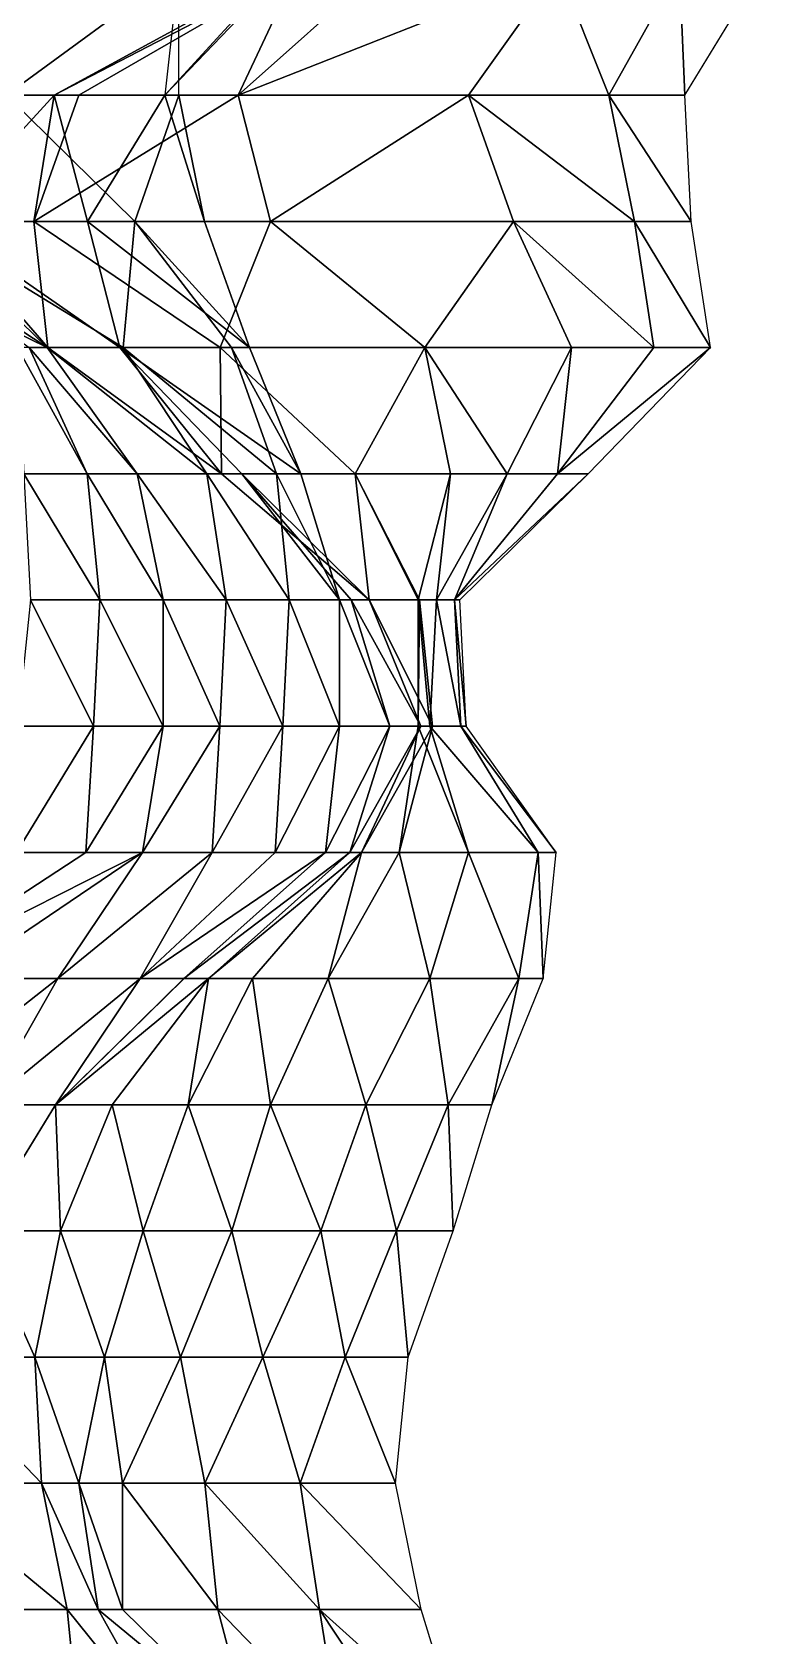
# Model space of a CAD drawing. Header units: metres. Extents: x -137 to 231, y -240 to 234.
# Drawn here: x 195.2 to 229.9, y -67.3 to 9 of the extents above; entities that cross this region are included whole.
import ezdxf

# ---------------------------------------------------------------- set-up
doc = ezdxf.new("R2010")
doc.units = ezdxf.units.M

msp = doc.modelspace()

# ---------------------------------------------------------------- linework, layer by layer
for points in [[(193.96513, 6, -606.2379), (202.16127, 12, -608.4341), (189.68596, 12, -608.7085), (189.68607, 12.0001, -608.7084)], [(193.96513, 6, -606.2379), (202.16127, 6, -608.4341), (202.16127, 12, -608.4341), (202.16138, 12.0001, -608.43396)], [(201.49342, 6, -615.7479), (196.2407, 6, -625.70874), (207.24431, 12, -619.35583), (207.24442, 12.0001, -619.3557)], [(196.2407, 6, -625.70874), (197.40675, 6, -631.9637), (207.79906, 12, -625.9637), (207.79916, 12.0001, -625.96356)], [(196.2407, 6, -625.70874), (207.79906, 12, -625.9637), (207.24431, 12, -619.35583), (207.24442, 12.0001, -619.3557)], [(207.79906, 12, -625.9637), (197.40675, 6, -631.9637), (204.9916, 6, -634.5128), (204.9917, 6.0001, -634.5127)], [(201.49342, 6, -615.7479), (207.24431, 12, -619.35583), (206.99522, 12, -612.5714), (206.99533, 12.0001, -612.5713)], [(206.99522, 12, -612.5714), (202.16127, 12, -608.4341), (201.49342, 6, -615.7479), (201.49353, 6.0001, -615.7478)], [(207.79906, 12, -625.9637), (204.9916, 6, -634.5128), (211.71602, 12, -630.6305), (211.71613, 12.0001, -630.6304)], [(204.9916, 6, -634.5128), (215.93867, 6, -635.1207), (220.21785, 12, -632.65015), (220.21796, 12.0001, -632.65)], [(204.9916, 6, -634.5128), (220.21785, 12, -632.65015), (211.71602, 12, -630.6305), (211.71613, 12.0001, -630.6304)], [(220.21785, 12, -632.65015), (215.93867, 6, -635.1207), (222.60652, 6, -638.1992), (222.60663, 6.0001, -638.1991)], [(220.21785, 12, -632.65015), (222.60652, 6, -638.1992), (225.96873, 12, -636.25806), (225.96884, 12.0001, -636.25793)], [(225.96873, 12, -636.25806), (222.60652, 6, -638.1992), (226.21785, 6, -643.0424), (226.21796, 6.0001, -643.0423)], [(225.96873, 12, -636.25806), (226.21785, 6, -643.0424), (229.8857, 12, -640.9248), (229.8858, 12.0001, -640.9247)], [(189.74251, 0, -601.7477), (200.07826, 0, -602.7085), (193.96513, 6, -606.2379), (193.96524, 6.0001, -606.2378)], [(197.82555, 0, -617.86554), (190.73888, 0, -628.88525), (196.2407, 6, -625.70874), (196.24081, 6.0001, -625.7086)], [(196.2407, 6, -625.70874), (190.73888, 0, -628.88525), (195.26717, 0, -633.199), (195.26727, 0.0001, -633.19885)], [(202.16127, 6, -608.4341), (193.96513, 6, -606.2379), (200.07826, 0, -602.7085), (200.07837, 0.0001, -602.7084)], [(196.2407, 6, -625.70874), (195.26717, 0, -633.199), (197.40675, 6, -631.9637), (197.40686, 6.0001, -631.96356)], [(195.26717, 0, -633.199), (206.51988, 0, -633.6305), (204.9916, 6, -634.5128), (204.9917, 6.0001, -634.5127)], [(195.26717, 0, -633.199), (204.9916, 6, -634.5128), (197.40675, 6, -631.9637), (197.40686, 6.0001, -631.96356)], [(197.82555, 0, -617.86554), (196.2407, 6, -625.70874), (201.49342, 6, -615.7479), (201.49353, 6.0001, -615.7478)], [(203.3839, 0, -607.7282), (197.82555, 0, -617.86554), (201.49342, 6, -615.7479), (201.49353, 6.0001, -615.7478)], [(202.16127, 6, -608.4341), (200.07826, 0, -602.7085), (203.3839, 0, -607.7282), (203.384, 0.0001, -607.7281)], [(203.3839, 0, -607.7282), (201.49342, 6, -615.7479), (202.16127, 6, -608.4341), (202.16138, 6.0001, -608.43396)], [(206.51988, 0, -633.6305), (215.93867, 6, -635.1207), (204.9916, 6, -634.5128), (204.9917, 6.0001, -634.5127)], [(206.51988, 0, -633.6305), (218.07826, 0, -633.88544), (215.93867, 6, -635.1207), (215.93878, 6.0001, -635.1206)], [(215.93867, 6, -635.1207), (223.82915, 0, -637.4934), (222.60652, 6, -638.1992), (222.60663, 6.0001, -638.1991)], [(215.93867, 6, -635.1207), (218.07826, 0, -633.88544), (223.82915, 0, -637.4934), (223.82925, 0.0001, -637.4933)], [(222.60652, 6, -638.1992), (226.52351, 0, -642.86597), (226.21785, 6, -643.0424), (226.21796, 6.0001, -643.0423)], [(222.60652, 6, -638.1992), (223.82915, 0, -637.4934), (226.52351, 0, -642.86597), (226.52362, 0.0001, -642.86584)], [(195.91219, -6, -591.2574), (183.68596, 0, -598.31616), (186.79906, 0, -589.59064), (186.79916, 0.0001, -589.5905)], [(189.74251, 0, -601.7477), (183.68596, 0, -598.31616), (195.91219, -6, -591.2574), (195.9123, -5.9999, -591.25726)], [(195.91219, -6, -591.2574), (186.79906, 0, -589.59064), (195.05177, -6, -584.8259), (195.05188, -5.9999, -584.8258)], [(189.74251, 0, -601.7477), (195.91219, -6, -591.2574), (199.52351, -6, -596.1006), (199.52362, -5.9999, -596.10046)], [(200.07826, 0, -602.7085), (189.74251, 0, -601.7477), (199.52351, -6, -596.1006), (199.52362, -5.9999, -596.10046)], [(199.3538, -6, -616.98315), (195.93504, -6, -625.88525), (190.73888, 0, -628.88525), (190.73898, 0.0001, -628.88513)], [(199.3538, -6, -616.98315), (190.73888, 0, -628.88525), (197.82555, 0, -617.86554), (197.82565, 0.0001, -617.8654)], [(195.26717, 0, -633.199), (190.73888, 0, -628.88525), (195.93504, -6, -625.88525), (195.93515, -5.9999, -625.88513)], [(195.26717, 0, -633.199), (195.93504, -6, -625.88525), (204.13118, -6, -628.0813), (204.13129, -5.9999, -628.0812)], [(206.51988, 0, -633.6305), (195.26717, 0, -633.199), (204.13118, -6, -628.0813), (204.13129, -5.9999, -628.0812)], [(205.52351, -6, -606.4929), (199.3538, -6, -616.98315), (197.82555, 0, -617.86554), (197.82565, 0.0001, -617.8654)], [(205.52351, -6, -606.4929), (197.82555, 0, -617.86554), (203.3839, 0, -607.7282), (203.384, 0.0001, -607.7281)], [(200.07826, 0, -602.7085), (199.52351, -6, -596.1006), (204.6631, -6, -600.06146), (204.66321, -5.9999, -600.06134)], [(200.07826, 0, -602.7085), (205.52351, -6, -606.4929), (203.3839, 0, -607.7282), (203.384, 0.0001, -607.7281)], [(200.07826, 0, -602.7085), (204.6631, -6, -600.06146), (205.52351, -6, -606.4929), (205.52362, -5.9999, -606.4928)], [(206.51988, 0, -633.6305), (204.13118, -6, -628.0813), (213.8556, -6, -629.39514), (213.85571, -5.9999, -629.395)], [(213.8556, -6, -629.39514), (218.07826, 0, -633.88544), (206.51988, 0, -633.6305), (206.51999, 0.0001, -633.6304)], [(213.8556, -6, -629.39514), (220.82915, -6, -632.29724), (218.07826, 0, -633.88544), (218.07837, 0.0001, -633.8853)], [(218.07826, 0, -633.88544), (224.74611, -6, -636.964), (223.82915, 0, -637.4934), (223.82925, 0.0001, -637.4933)], [(218.07826, 0, -633.88544), (220.82915, -6, -632.29724), (224.74611, -6, -636.964), (224.74622, -5.9999, -636.96387)], [(223.82915, 0, -637.4934), (227.44048, -6, -642.33655), (226.52351, 0, -642.86597), (226.52362, 0.0001, -642.86584)], [(223.82915, 0, -637.4934), (224.74611, -6, -636.964), (227.44048, -6, -642.33655), (227.44058, -5.9999, -642.3364)], [(194.49702, -6, -578.218), (197.80269, -12, -583.2377), (195.05177, -6, -584.8259), (195.05188, -5.9999, -584.8258)], [(194.49702, -6, -578.218), (194.80269, -12, -578.0415), (197.80269, -12, -583.2377), (197.8028, -11.9999, -583.23755)], [(195.05177, -6, -584.8259), (200.19136, -12, -588.78674), (195.91219, -6, -591.2574), (195.9123, -5.9999, -591.25726)], [(195.05177, -6, -584.8259), (197.80269, -12, -583.2377), (200.19136, -12, -588.78674), (200.19147, -11.9999, -588.7866)], [(195.91219, -6, -591.2574), (203.49702, -12, -593.8065), (199.52351, -6, -596.1006), (199.52362, -5.9999, -596.10046)], [(195.91219, -6, -591.2574), (200.19136, -12, -588.78674), (203.49702, -12, -593.8065), (203.49713, -11.9999, -593.8064)], [(204.18776, -12, -621.12054), (195.93504, -6, -625.88525), (199.3538, -6, -616.98315), (199.35391, -5.9999, -616.98303)], [(204.13118, -6, -628.0813), (195.93504, -6, -625.88525), (204.18776, -12, -621.12054), (204.18787, -11.9999, -621.1204)], [(207.96873, -12, -605.0812), (205.16127, -12, -613.63025), (199.3538, -6, -616.98315), (199.35391, -5.9999, -616.98303)], [(207.96873, -12, -605.0812), (199.3538, -6, -616.98315), (205.52351, -6, -606.4929), (205.52362, -5.9999, -606.4928)], [(204.18776, -12, -621.12054), (199.3538, -6, -616.98315), (205.16127, -12, -613.63025), (205.16138, -11.9999, -613.6301)], [(199.52351, -6, -596.1006), (206.80269, -12, -598.8262), (204.6631, -6, -600.06146), (204.66321, -5.9999, -600.06134)], [(199.52351, -6, -596.1006), (203.49702, -12, -593.8065), (206.80269, -12, -598.8262), (206.8028, -11.9999, -598.82605)], [(210.54997, -12, -624.3755), (213.8556, -6, -629.39514), (204.13118, -6, -628.0813), (204.13129, -5.9999, -628.0812)], [(204.13118, -6, -628.0813), (204.18776, -12, -621.12054), (210.54997, -12, -624.3755), (210.55008, -11.9999, -624.37537)], [(204.6631, -6, -600.06146), (207.96873, -12, -605.0812), (205.52351, -6, -606.4929), (205.52362, -5.9999, -606.4928)], [(204.6631, -6, -600.06146), (206.80269, -12, -598.8262), (207.96873, -12, -605.0812), (207.96884, -11.9999, -605.08105)], [(210.54997, -12, -624.3755), (215.07826, -12, -628.6893), (213.8556, -6, -629.39514), (213.85571, -5.9999, -629.395)], [(213.8556, -6, -629.39514), (217.7726, -12, -634.0619), (220.82915, -6, -632.29724), (220.82925, -5.9999, -632.2971)], [(213.8556, -6, -629.39514), (215.07826, -12, -628.6893), (217.7726, -12, -634.0619), (217.7727, -11.9999, -634.06177)], [(220.82915, -6, -632.29724), (217.7726, -12, -634.0619), (220.16127, -12, -639.611), (220.16138, -11.9999, -639.6109)], [(220.82915, -6, -632.29724), (220.16127, -12, -639.611), (224.74611, -6, -636.964), (224.74622, -5.9999, -636.96387)], [(220.16127, -12, -639.611), (221.63301, -12, -645.68945), (227.44048, -6, -642.33655), (227.44058, -5.9999, -642.3364)], [(220.16127, -12, -639.611), (227.44048, -6, -642.33655), (224.74611, -6, -636.964), (224.74622, -5.9999, -636.96387)], [(194.80269, -12, -578.0415), (198.41399, -18, -582.88477), (197.80269, -12, -583.2377), (197.8028, -11.9999, -583.23755)], [(194.80269, -12, -578.0415), (195.10835, -18, -577.8651), (198.41399, -18, -582.88477), (198.4141, -17.9999, -582.88464)], [(197.80269, -12, -583.2377), (201.41399, -18, -588.08093), (200.19136, -12, -588.78674), (200.19147, -11.9999, -588.7866)], [(197.80269, -12, -583.2377), (198.41399, -18, -582.88477), (201.41399, -18, -588.08093), (201.4141, -17.9999, -588.0808)], [(200.19136, -12, -588.78674), (204.41399, -18, -593.2771), (203.49702, -12, -593.8065), (203.49713, -11.9999, -593.8064)], [(200.19136, -12, -588.78674), (201.41399, -18, -588.08093), (204.41399, -18, -593.2771), (204.4141, -17.9999, -593.277)], [(203.49702, -12, -593.8065), (207.41399, -18, -598.47327), (206.80269, -12, -598.8262), (206.8028, -11.9999, -598.82605)], [(203.49702, -12, -593.8065), (204.41399, -18, -593.2771), (207.41399, -18, -598.47327), (207.4141, -17.9999, -598.47314)], [(211.21785, -18, -617.0617), (204.18776, -12, -621.12054), (205.16127, -12, -613.63025), (205.16138, -11.9999, -613.6301)], [(210.54997, -12, -624.3755), (204.18776, -12, -621.12054), (211.21785, -18, -617.0617), (211.21796, -17.9999, -617.0616)], [(209.80269, -18, -604.02234), (210.35744, -18, -610.63025), (205.16127, -12, -613.63025), (205.16138, -11.9999, -613.6301)], [(209.80269, -18, -604.02234), (205.16127, -12, -613.63025), (207.96873, -12, -605.0812), (207.96884, -11.9999, -605.08105)], [(211.21785, -18, -617.0617), (205.16127, -12, -613.63025), (210.35744, -18, -610.63025), (210.35754, -17.9999, -610.6301)], [(206.80269, -12, -598.8262), (209.80269, -18, -604.02234), (207.96873, -12, -605.0812), (207.96884, -11.9999, -605.08105)], [(206.80269, -12, -598.8262), (207.41399, -18, -598.47327), (209.80269, -18, -604.02234), (209.8028, -17.9999, -604.0222)], [(210.54997, -12, -624.3755), (213.54997, -18, -629.57166), (215.07826, -12, -628.6893), (215.07837, -11.9999, -628.68915)], [(210.54997, -12, -624.3755), (211.21785, -18, -617.0617), (213.60652, -18, -622.6107), (213.60663, -17.9999, -622.6106)], [(210.54997, -12, -624.3755), (213.60652, -18, -622.6107), (213.54997, -18, -629.57166), (213.55008, -17.9999, -629.57153)], [(215.07826, -12, -628.6893), (213.54997, -18, -629.57166), (214.41039, -18, -636.00305), (214.41049, -17.9999, -636.0029)], [(215.07826, -12, -628.6893), (214.41039, -18, -636.00305), (217.7726, -12, -634.0619), (217.7727, -11.9999, -634.06177)], [(217.7726, -12, -634.0619), (214.41039, -18, -636.00305), (215.27077, -18, -642.4346), (215.27087, -17.9999, -642.43445)], [(217.7726, -12, -634.0619), (215.27077, -18, -642.4346), (220.16127, -12, -639.611), (220.16138, -11.9999, -639.6109)], [(215.27077, -18, -642.4346), (215.51988, -18, -649.2189), (221.63301, -12, -645.68945), (221.63312, -11.9999, -645.68933)], [(215.27077, -18, -642.4346), (221.63301, -12, -645.68945), (220.16127, -12, -639.611), (220.16138, -11.9999, -639.6109)], [(195.10835, -18, -577.8651), (194.49702, -24, -578.218), (198.10835, -24, -583.0613), (198.10846, -23.9999, -583.06116)], [(195.10835, -18, -577.8651), (198.10835, -24, -583.0613), (198.41399, -18, -582.88477), (198.4141, -17.9999, -582.88464)], [(198.41399, -18, -582.88477), (198.10835, -24, -583.0613), (201.41399, -24, -588.08093), (201.4141, -23.9999, -588.0808)], [(198.41399, -18, -582.88477), (201.41399, -24, -588.08093), (201.41399, -18, -588.08093), (201.4141, -17.9999, -588.0808)], [(201.41399, -18, -588.08093), (204.10835, -24, -593.45355), (204.41399, -18, -593.2771), (204.4141, -17.9999, -593.277)], [(201.41399, -18, -588.08093), (201.41399, -24, -588.08093), (204.10835, -24, -593.45355), (204.10846, -23.9999, -593.4534)], [(204.41399, -18, -593.2771), (204.10835, -24, -593.45355), (207.10835, -24, -598.6497), (207.10846, -23.9999, -598.6496)], [(204.41399, -18, -593.2771), (207.10835, -24, -598.6497), (207.41399, -18, -598.47327), (207.4141, -17.9999, -598.47314)], [(207.41399, -18, -598.47327), (207.10835, -24, -598.6497), (209.80269, -24, -604.02234), (209.8028, -23.9999, -604.0222)], [(207.41399, -18, -598.47327), (209.80269, -24, -604.02234), (209.80269, -18, -604.02234), (209.8028, -17.9999, -604.0222)], [(209.80269, -18, -604.02234), (212.19136, -24, -609.5714), (210.35744, -18, -610.63025), (210.35754, -17.9999, -610.6301)], [(209.80269, -18, -604.02234), (209.80269, -24, -604.02234), (212.19136, -24, -609.5714), (212.19147, -23.9999, -609.5713)], [(210.35744, -18, -610.63025), (213.6631, -24, -615.6499), (211.21785, -18, -617.0617), (211.21796, -17.9999, -617.0616)], [(210.35744, -18, -610.63025), (212.19136, -24, -609.5714), (213.6631, -24, -615.6499), (213.66321, -23.9999, -615.6498)], [(211.21785, -18, -617.0617), (214.21785, -24, -622.2578), (213.60652, -18, -622.6107), (213.60663, -17.9999, -622.6106)], [(211.21785, -18, -617.0617), (213.6631, -24, -615.6499), (214.21785, -24, -622.2578), (214.21796, -23.9999, -622.2577)], [(213.60652, -18, -622.6107), (213.54997, -24, -629.57166), (213.54997, -18, -629.57166), (213.55008, -17.9999, -629.57153)], [(213.54997, -18, -629.57166), (214.10472, -24, -636.17957), (214.41039, -18, -636.00305), (214.41049, -17.9999, -636.0029)], [(213.60652, -18, -622.6107), (214.21785, -24, -622.2578), (213.54997, -24, -629.57166), (213.55008, -23.9999, -629.57153)], [(213.54997, -18, -629.57166), (213.54997, -24, -629.57166), (214.10472, -24, -636.17957), (214.10483, -23.9999, -636.17944)], [(214.41039, -18, -636.00305), (214.10472, -24, -636.17957), (215.57646, -24, -642.25806), (215.57657, -23.9999, -642.25793)], [(214.41039, -18, -636.00305), (215.57646, -24, -642.25806), (215.27077, -18, -642.4346), (215.27087, -17.9999, -642.43445)], [(215.27077, -18, -642.4346), (215.82555, -24, -649.0424), (215.51988, -18, -649.2189), (215.51999, -17.9999, -649.21875)], [(215.27077, -18, -642.4346), (215.57646, -24, -642.25806), (215.82555, -24, -649.0424), (215.82565, -23.9999, -649.0423)], [(194.49702, -24, -578.218), (194.44048, -30, -585.1789), (198.10835, -24, -583.0613), (198.10846, -23.9999, -583.06116)], [(198.10835, -24, -583.0613), (194.44048, -30, -585.1789), (197.74611, -30, -590.19855), (197.74622, -29.9999, -590.1984)], [(198.10835, -24, -583.0613), (197.74611, -30, -590.19855), (201.41399, -24, -588.08093), (201.4141, -23.9999, -588.0808)], [(201.41399, -24, -588.08093), (197.74611, -30, -590.19855), (200.44048, -30, -595.57117), (200.44058, -29.9999, -595.57104)], [(201.41399, -24, -588.08093), (200.44048, -30, -595.57117), (204.10835, -24, -593.45355), (204.10846, -23.9999, -593.4534)], [(204.10835, -24, -593.45355), (200.44048, -30, -595.57117), (203.74611, -30, -600.5909), (203.74622, -29.9999, -600.59076)], [(204.10835, -24, -593.45355), (203.74611, -30, -600.5909), (207.10835, -24, -598.6497), (207.10846, -23.9999, -598.6496)], [(207.10835, -24, -598.6497), (203.74611, -30, -600.5909), (206.74611, -30, -605.787), (206.74622, -29.9999, -605.78687)], [(207.10835, -24, -598.6497), (206.74611, -30, -605.787), (209.80269, -24, -604.02234), (209.8028, -23.9999, -604.0222)], [(209.80269, -24, -604.02234), (206.74611, -30, -605.787), (209.13481, -30, -611.3361), (209.13492, -29.9999, -611.336)], [(209.80269, -24, -604.02234), (209.13481, -30, -611.3361), (212.19136, -24, -609.5714), (212.19147, -23.9999, -609.5713)], [(212.19136, -24, -609.5714), (209.13481, -30, -611.3361), (210.30086, -30, -617.5911), (210.30096, -29.9999, -617.591)], [(212.19136, -24, -609.5714), (210.30086, -30, -617.5911), (213.6631, -24, -615.6499), (213.66321, -23.9999, -615.6498)], [(213.6631, -24, -615.6499), (210.30086, -30, -617.5911), (210.8556, -30, -624.199), (210.85571, -29.9999, -624.19885)], [(213.6631, -24, -615.6499), (210.8556, -30, -624.199), (214.21785, -24, -622.2578), (214.21796, -23.9999, -622.2577)], [(214.21785, -24, -622.2578), (210.8556, -30, -624.199), (212.63301, -30, -630.1011), (212.63312, -29.9999, -630.10095)], [(214.21785, -24, -622.2578), (212.63301, -30, -630.1011), (213.54997, -24, -629.57166), (213.55008, -23.9999, -629.57153)], [(213.54997, -24, -629.57166), (212.63301, -30, -630.1011), (215.93867, -30, -635.1207), (215.93878, -29.9999, -635.1206)], [(213.54997, -24, -629.57166), (215.93867, -30, -635.1207), (214.10472, -24, -636.17957), (214.10483, -23.9999, -636.17944)], [(214.10472, -24, -636.17957), (219.24431, -30, -640.14044), (215.57646, -24, -642.25806), (215.57657, -23.9999, -642.25793)], [(214.10472, -24, -636.17957), (215.93867, -30, -635.1207), (219.24431, -30, -640.14044), (219.24442, -29.9999, -640.1403)], [(215.57646, -24, -642.25806), (220.10472, -30, -646.57184), (215.82555, -24, -649.0424), (215.82565, -23.9999, -649.0423)], [(215.57646, -24, -642.25806), (219.24431, -30, -640.14044), (220.10472, -30, -646.57184), (220.10483, -29.9999, -646.5717)], [(194.44048, -30, -585.1789), (188.57646, -36, -595.4927), (197.74611, -30, -590.19855), (197.74622, -29.9999, -590.1984)], [(188.57646, -36, -595.4927), (191.57646, -36, -600.68884), (200.44048, -30, -595.57117), (200.44058, -29.9999, -595.57104)], [(188.57646, -36, -595.4927), (200.44048, -30, -595.57117), (197.74611, -30, -590.19855), (197.74622, -29.9999, -590.1984)], [(200.44048, -30, -595.57117), (191.57646, -36, -600.68884), (196.41039, -36, -604.8262), (196.41049, -35.9999, -604.82605)], [(200.44048, -30, -595.57117), (196.41039, -36, -604.8262), (203.74611, -30, -600.5909), (203.74622, -29.9999, -600.59076)], [(203.74611, -30, -600.5909), (196.41039, -36, -604.8262), (200.32735, -36, -609.4929), (200.32745, -35.9999, -609.4928)], [(203.74611, -30, -600.5909), (200.32735, -36, -609.4929), (206.74611, -30, -605.787), (206.74622, -29.9999, -605.78687)], [(200.32735, -36, -609.4929), (202.41039, -36, -615.2185), (209.13481, -30, -611.3361), (209.13492, -29.9999, -611.336)], [(200.32735, -36, -609.4929), (209.13481, -30, -611.3361), (206.74611, -30, -605.787), (206.74622, -29.9999, -605.78687)], [(202.41039, -36, -615.2185), (203.57646, -36, -621.4735), (210.30086, -30, -617.5911), (210.30096, -29.9999, -617.591)], [(202.41039, -36, -615.2185), (210.30086, -30, -617.5911), (209.13481, -30, -611.3361), (209.13492, -29.9999, -611.336)], [(203.57646, -36, -621.4735), (205.65947, -36, -627.199), (210.8556, -30, -624.199), (210.85571, -29.9999, -624.19885)], [(203.57646, -36, -621.4735), (210.8556, -30, -624.199), (210.30086, -30, -617.5911), (210.30096, -29.9999, -617.591)], [(210.8556, -30, -624.199), (205.65947, -36, -627.199), (209.27077, -36, -632.04224), (209.27087, -35.9999, -632.0421)], [(210.8556, -30, -624.199), (209.27077, -36, -632.04224), (212.63301, -30, -630.1011), (212.63312, -29.9999, -630.10095)], [(212.63301, -30, -630.1011), (209.27077, -36, -632.04224), (214.10472, -36, -636.17957), (214.10483, -35.9999, -636.17944)], [(212.63301, -30, -630.1011), (214.10472, -36, -636.17957), (215.93867, -30, -635.1207), (215.93878, -29.9999, -635.1206)], [(215.93867, -30, -635.1207), (214.10472, -36, -636.17957), (218.32735, -36, -640.6698), (218.32745, -35.9999, -640.6697)], [(215.93867, -30, -635.1207), (218.32735, -36, -640.6698), (219.24431, -30, -640.14044), (219.24442, -29.9999, -640.1403)], [(219.24431, -30, -640.14044), (218.32735, -36, -640.6698), (219.49342, -36, -646.9248), (219.49353, -35.9999, -646.9247)], [(219.24431, -30, -640.14044), (219.49342, -36, -646.9248), (220.10472, -30, -646.57184), (220.10483, -29.9999, -646.5717)], [(191.57646, -36, -600.68884), (188.76897, -42, -609.2379), (196.41039, -36, -604.8262), (196.41049, -35.9999, -604.82605)], [(196.41039, -36, -604.8262), (188.76897, -42, -609.2379), (192.9916, -42, -613.72815), (192.9917, -41.9999, -613.728)], [(196.41039, -36, -604.8262), (192.9916, -42, -613.72815), (200.32735, -36, -609.4929), (200.32745, -35.9999, -609.4928)], [(200.32735, -36, -609.4929), (192.9916, -42, -613.72815), (196.29726, -42, -618.7479), (196.29736, -41.9999, -618.7478)], [(200.32735, -36, -609.4929), (196.29726, -42, -618.7479), (202.41039, -36, -615.2185), (202.41049, -35.9999, -615.2184)], [(196.29726, -42, -618.7479), (198.9916, -42, -624.1205), (203.57646, -36, -621.4735), (203.57657, -35.9999, -621.4734)], [(196.29726, -42, -618.7479), (203.57646, -36, -621.4735), (202.41039, -36, -615.2185), (202.41049, -35.9999, -615.2184)], [(203.57646, -36, -621.4735), (198.9916, -42, -624.1205), (202.60292, -42, -628.9637), (202.60303, -41.9999, -628.96356)], [(203.57646, -36, -621.4735), (202.60292, -42, -628.9637), (205.65947, -36, -627.199), (205.65958, -35.9999, -627.19885)], [(205.65947, -36, -627.199), (202.60292, -42, -628.9637), (206.51988, -42, -633.6305), (206.51999, -41.9999, -633.6304)], [(205.65947, -36, -627.199), (206.51988, -42, -633.6305), (209.27077, -36, -632.04224), (209.27087, -35.9999, -632.0421)], [(209.27077, -36, -632.04224), (206.51988, -42, -633.6305), (211.04817, -42, -637.9443), (211.04828, -41.9999, -637.94415)], [(209.27077, -36, -632.04224), (211.04817, -42, -637.9443), (214.10472, -36, -636.17957), (214.10483, -35.9999, -636.17944)], [(214.10472, -36, -636.17957), (211.04817, -42, -637.9443), (214.96513, -42, -642.611), (214.96524, -41.9999, -642.6109)], [(214.10472, -36, -636.17957), (214.96513, -42, -642.611), (218.32735, -36, -640.6698), (218.32745, -35.9999, -640.6697)], [(218.32735, -36, -640.6698), (214.96513, -42, -642.611), (217.04817, -42, -648.33655), (217.04828, -41.9999, -648.3364)], [(218.32735, -36, -640.6698), (217.04817, -42, -648.33655), (219.49342, -36, -646.9248), (219.49353, -35.9999, -646.9247)], [(192.9916, -42, -613.72815), (192.62938, -48, -620.86554), (196.29726, -42, -618.7479), (196.29736, -41.9999, -618.7478)], [(196.29726, -42, -618.7479), (192.62938, -48, -620.86554), (196.54634, -48, -625.5323), (196.54645, -47.9999, -625.53217)], [(196.29726, -42, -618.7479), (196.54634, -48, -625.5323), (198.9916, -42, -624.1205), (198.9917, -41.9999, -624.12036)], [(198.9916, -42, -624.1205), (196.54634, -48, -625.5323), (200.46333, -48, -630.199), (200.46344, -47.9999, -630.19885)], [(198.9916, -42, -624.1205), (200.46333, -48, -630.199), (202.60292, -42, -628.9637), (202.60303, -41.9999, -628.96356)], [(202.60292, -42, -628.9637), (200.46333, -48, -630.199), (204.68596, -48, -634.6893), (204.68607, -47.9999, -634.68915)], [(202.60292, -42, -628.9637), (204.68596, -48, -634.6893), (206.51988, -42, -633.6305), (206.51999, -41.9999, -633.6304)], [(206.51988, -42, -633.6305), (204.68596, -48, -634.6893), (208.90858, -48, -639.17957), (208.90869, -47.9999, -639.17944)], [(206.51988, -42, -633.6305), (208.90858, -48, -639.17957), (211.04817, -42, -637.9443), (211.04828, -41.9999, -637.94415)], [(211.04817, -42, -637.9443), (208.90858, -48, -639.17957), (212.51988, -48, -644.0228), (212.51999, -47.9999, -644.0227)], [(211.04817, -42, -637.9443), (212.51988, -48, -644.0228), (214.96513, -42, -642.611), (214.96524, -41.9999, -642.6109)], [(214.96513, -42, -642.611), (212.51988, -48, -644.0228), (215.21422, -48, -649.3954), (215.21432, -47.9999, -649.39526)], [(214.96513, -42, -642.611), (215.21422, -48, -649.3954), (217.04817, -42, -648.33655), (217.04828, -41.9999, -648.3364)], [(192.62938, -48, -620.86554), (189.8785, -54, -622.45374), (195.32372, -54, -626.23816), (195.32382, -53.9999, -626.23804)], [(192.62938, -48, -620.86554), (195.32372, -54, -626.23816), (196.54634, -48, -625.5323), (196.54645, -47.9999, -625.53217)], [(196.54634, -48, -625.5323), (195.32372, -54, -626.23816), (198.62938, -54, -631.2578), (198.62949, -53.9999, -631.2577)], [(196.54634, -48, -625.5323), (198.62938, -54, -631.2578), (200.46333, -48, -630.199), (200.46344, -47.9999, -630.19885)], [(200.46333, -48, -630.199), (198.62938, -54, -631.2578), (202.2407, -54, -636.1011), (202.24081, -53.9999, -636.10095)], [(200.46333, -48, -630.199), (202.2407, -54, -636.1011), (204.68596, -48, -634.6893), (204.68607, -47.9999, -634.68915)], [(204.68596, -48, -634.6893), (202.2407, -54, -636.1011), (206.15767, -54, -640.7678), (206.15778, -53.9999, -640.7677)], [(204.68596, -48, -634.6893), (206.15767, -54, -640.7678), (208.90858, -48, -639.17957), (208.90869, -47.9999, -639.17944)], [(208.90858, -48, -639.17957), (206.15767, -54, -640.7678), (210.07463, -54, -645.4346), (210.07474, -53.9999, -645.43445)], [(208.90858, -48, -639.17957), (210.07463, -54, -645.4346), (212.51988, -48, -644.0228), (212.51999, -47.9999, -644.0227)], [(212.51988, -48, -644.0228), (210.07463, -54, -645.4346), (213.07463, -54, -650.6306), (213.07474, -53.9999, -650.6305)], [(212.51988, -48, -644.0228), (213.07463, -54, -650.6306), (215.21422, -48, -649.3954), (215.21432, -47.9999, -649.39526)], [(189.8785, -54, -622.45374), (189.57283, -60, -622.63025), (195.62938, -60, -626.0617), (195.62949, -59.9999, -626.0616)], [(189.8785, -54, -622.45374), (195.62938, -60, -626.0617), (195.32372, -54, -626.23816), (195.32382, -53.9999, -626.23804)], [(195.32372, -54, -626.23816), (197.40675, -60, -631.9637), (198.62938, -54, -631.2578), (198.62949, -53.9999, -631.2577)], [(195.32372, -54, -626.23816), (195.62938, -60, -626.0617), (197.40675, -60, -631.9637), (197.40686, -59.9999, -631.96356)], [(198.62938, -54, -631.2578), (197.40675, -60, -631.9637), (199.48979, -60, -637.6893), (199.4899, -59.9999, -637.68915)], [(198.62938, -54, -631.2578), (199.48979, -60, -637.6893), (202.2407, -54, -636.1011), (202.24081, -53.9999, -636.10095)], [(202.2407, -54, -636.1011), (199.48979, -60, -637.6893), (203.40675, -60, -642.356), (203.40686, -59.9999, -642.3559)], [(202.2407, -54, -636.1011), (203.40675, -60, -642.356), (206.15767, -54, -640.7678), (206.15778, -53.9999, -640.7677)], [(206.15767, -54, -640.7678), (203.40675, -60, -642.356), (207.93504, -60, -646.6698), (207.93515, -59.9999, -646.6697)], [(206.15767, -54, -640.7678), (207.93504, -60, -646.6698), (210.07463, -54, -645.4346), (210.07474, -53.9999, -645.43445)], [(210.07463, -54, -645.4346), (207.93504, -60, -646.6698), (212.46333, -60, -650.98364), (212.46344, -59.9999, -650.9835)], [(210.07463, -54, -645.4346), (212.46333, -60, -650.98364), (213.07463, -54, -650.6306), (213.07474, -53.9999, -650.6305)], [(189.57283, -60, -622.63025), (196.852, -66, -625.35583), (195.62938, -60, -626.0617), (195.62949, -59.9999, -626.0616)], [(189.57283, -60, -622.63025), (190.48979, -66, -622.1008), (196.852, -66, -625.35583), (196.85211, -65.9999, -625.3557)], [(195.62938, -60, -626.0617), (198.32372, -66, -631.4343), (197.40675, -60, -631.9637), (197.40686, -59.9999, -631.96356)], [(195.62938, -60, -626.0617), (196.852, -66, -625.35583), (198.32372, -66, -631.4343), (198.32382, -65.9999, -631.4342)], [(197.40675, -60, -631.9637), (199.48979, -66, -637.6893), (199.48979, -60, -637.6893), (199.4899, -59.9999, -637.68915)], [(197.40675, -60, -631.9637), (198.32372, -66, -631.4343), (199.48979, -66, -637.6893), (199.4899, -65.9999, -637.68915)], [(199.48979, -60, -637.6893), (204.01808, -66, -642.00305), (203.40675, -60, -642.356), (203.40686, -59.9999, -642.3559)], [(199.48979, -60, -637.6893), (199.48979, -66, -637.6893), (204.01808, -66, -642.00305), (204.01819, -65.9999, -642.0029)], [(203.40675, -60, -642.356), (208.852, -66, -646.14044), (207.93504, -60, -646.6698), (207.93515, -59.9999, -646.6697)], [(203.40675, -60, -642.356), (204.01808, -66, -642.00305), (208.852, -66, -646.14044), (208.85211, -65.9999, -646.1403)], [(207.93504, -60, -646.6698), (213.68596, -66, -650.2777), (212.46333, -60, -650.98364), (212.46344, -59.9999, -650.9835)], [(207.93504, -60, -646.6698), (208.852, -66, -646.14044), (213.68596, -66, -650.2777), (213.68607, -65.9999, -650.2776)], [(190.48979, -66, -622.1008), (197.46333, -72, -625.0029), (196.852, -66, -625.35583), (196.85211, -65.9999, -625.3557)], [(190.48979, -66, -622.1008), (191.40675, -72, -621.5714), (197.46333, -72, -625.0029), (197.46344, -71.9999, -625.0028)], [(196.852, -66, -625.35583), (201.68596, -72, -629.4931), (198.32372, -66, -631.4343), (198.32382, -65.9999, -631.4342)], [(196.852, -66, -625.35583), (197.46333, -72, -625.0029), (201.68596, -72, -629.4931), (201.68607, -71.9999, -629.493)], [(205.60292, -72, -634.15985), (199.48979, -66, -637.6893), (198.32372, -66, -631.4343), (198.32382, -65.9999, -631.4342)], [(205.60292, -72, -634.15985), (198.32372, -66, -631.4343), (201.68596, -72, -629.4931), (201.68607, -71.9999, -629.493)], [(204.01808, -66, -642.00305), (199.48979, -66, -637.6893), (205.60292, -72, -634.15985), (205.60303, -71.9999, -634.1597)], [(204.01808, -66, -642.00305), (205.60292, -72, -634.15985), (209.82555, -72, -638.65015), (209.82565, -71.9999, -638.65)], [(208.852, -66, -646.14044), (204.01808, -66, -642.00305), (209.82555, -72, -638.65015), (209.82565, -71.9999, -638.65)], [(208.852, -66, -646.14044), (215.51988, -72, -649.2189), (213.68596, -66, -650.2777), (213.68607, -65.9999, -650.2776)], [(208.852, -66, -646.14044), (209.82555, -72, -638.65015), (212.82555, -72, -643.8463), (212.82565, -71.9999, -643.8462)], [(208.852, -66, -646.14044), (212.82555, -72, -643.8463), (215.51988, -72, -649.2189), (215.51999, -71.9999, -649.21875)]]:
    msp.add_3dface(points)

doc.saveas('drawing.dxf')
